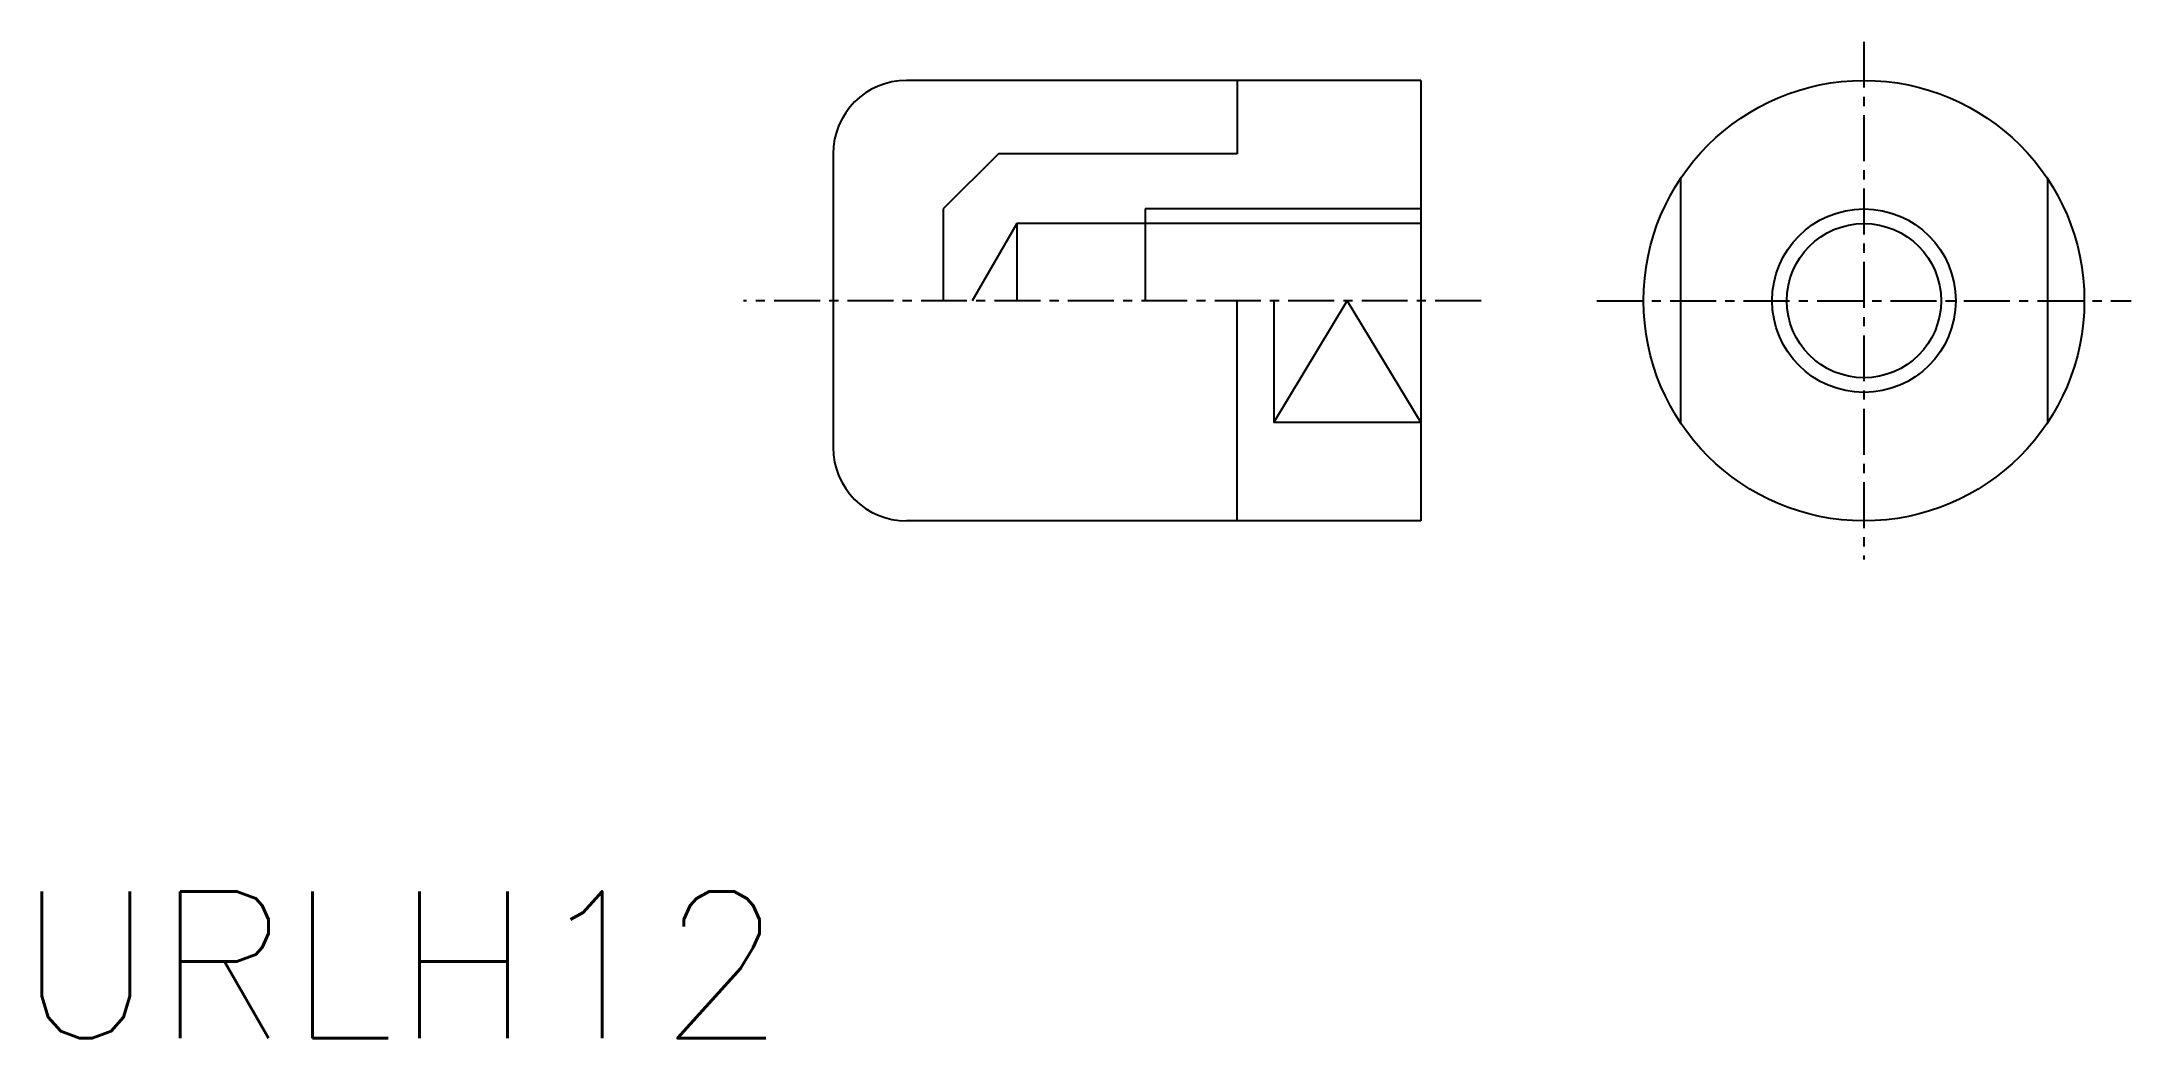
# Model space of a CAD drawing. Extents: x -46.3 to 10.6, y -20.1 to 7.1.
import ezdxf

# ---------------------------------------------------------------- set-up
doc = ezdxf.new("R2010")
doc.units = 0
doc.linetypes.add('CENTER', pattern=[2, 1.25, -0.25, 0.25, -0.25])
doc.layers.get('0').update_dxf_attribs({"linetype": 'CONTINUOUS'})
doc.layers.add('CENTER', color=1, linetype='CENTER')
doc.styles.get("Standard").update_dxf_attribs({"font": 'txt.shx', "bigfont": 'bigfont.shx'})

msp = doc.modelspace()

# ---------------------------------------------------------------- linework, layer by layer
at = {"linetype": 'CONTINUOUS'}
for p, q in [((-8.755, 6), (-22.755, 6)), ((-13.755, 6), (-13.755, 4)), ((-8.755, 6), (-8.755, -6)), ((-24.755, 4), (-24.755, -4)), ((-20.255, 4), (-21.755, 2.5)), ((-13.755, 4), (-20.255, 4)), ((-1.686, 3.317), (-1.686, -3.317)), ((-1.686, 3.317), (-1.686, -3.317)), ((8.314, 3.317), (8.314, -3.317)), ((8.314, 3.317), (8.314, -3.317)), ((-21.755, 2.5), (-21.755, 0)), ((-16.255, 2.5), (-16.255, 0)), ((-19.755, 2.1), (-20.968, 0)), ((-19.755, 2.1), (-19.755, 0)), ((-8.755, 2.1), (-19.755, 2.1)), ((-13.755, -6), (-13.755, 0)), ((-12.755, 0), (-12.755, -3.317)), ((-8.755, -3.317), (-12.755, -3.317)), ((-8.755, -6), (-22.755, -6))]:
    msp.add_line(p, q, dxfattribs=at)
at = {"color": 3, "linetype": 'CONTINUOUS'}
for p, q in [((-8.755, 2.5), (-16.255, 2.5)), ((-12.755, -3.317), (-10.755, 0)), ((-10.755, 0), (-8.755, -3.317))]:
    msp.add_line(p, q, dxfattribs=at)
at = {"linetype": 'CONTINUOUS'}
for radius in [6, 6, 2.5, 2.1, 2.1]:
    msp.add_circle((3.314, 0), radius, dxfattribs=at)
at = {"color": 3, "linetype": 'CONTINUOUS'}
msp.add_circle((3.314, 0), 2.5, dxfattribs=at)
at = {"linetype": 'CONTINUOUS'}
for centre, start, end in [((-22.755, 4), 90, 180), ((-22.755, -4), 180, 270)]:
    msp.add_arc(centre, 2, start, end, dxfattribs=at)
at = {"layer": 'CENTER', "color": 1, "linetype": 'CENTER'}
for p, q in [((3.314, 7.054), (3.314, -7.054)), ((-7.112, 0), (-27.2, 0)), ((-3.963, 0), (10.591, 0))]:
    msp.add_line(p, q, dxfattribs=at)

# ---------------------------------------------------------------- texts
msp.add_text('URLH12', height=4).set_placement((-46.989, -20.096))

doc.saveas('drawing.dxf')
